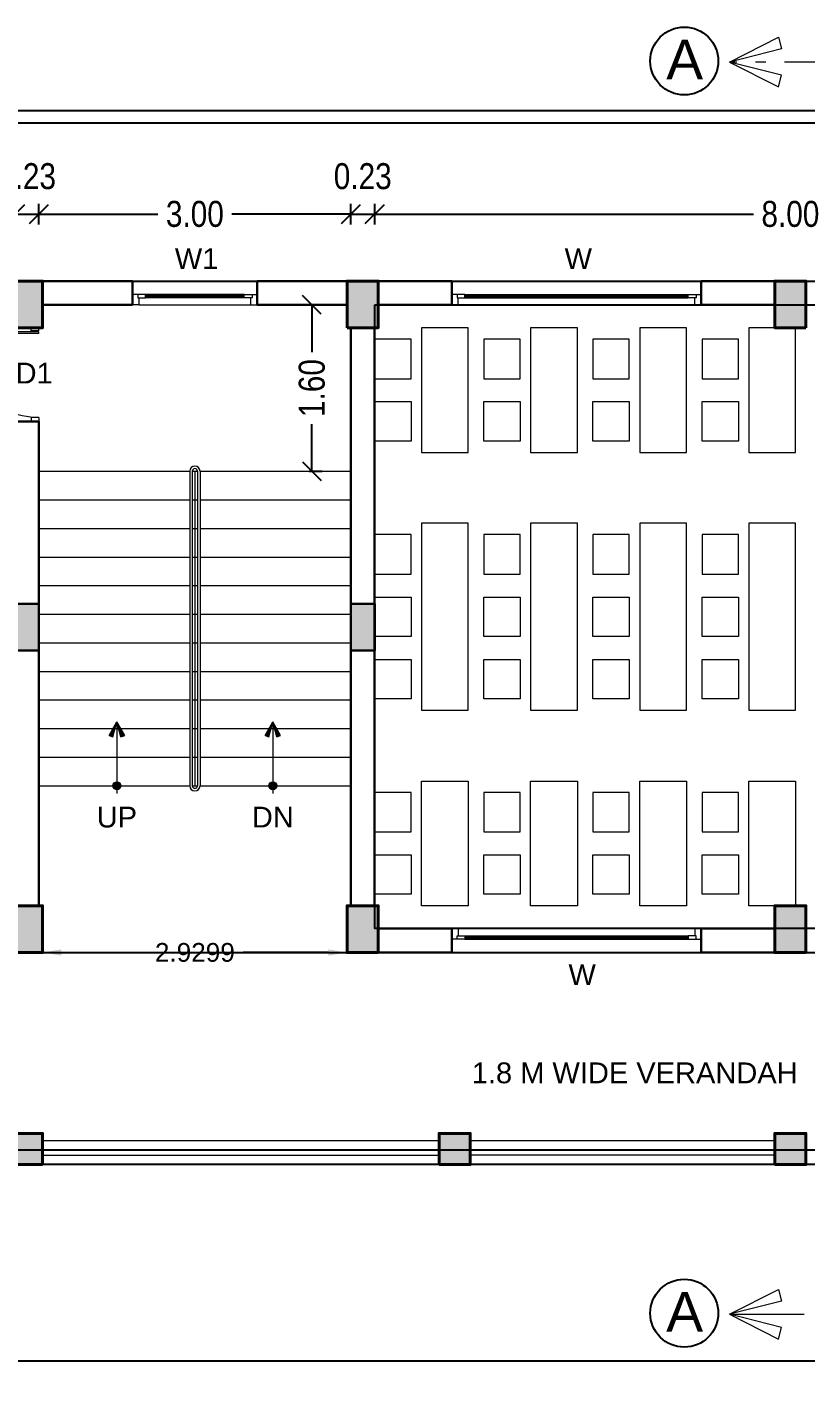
# Model space of a CAD drawing. Header units: metres. Extents: x 2792 to 3145, y -72 to 111.
# Drawn here: x 3005.21 to 3012.7, y -52.47 to -39.48 of the extents above; entities that cross this region are included whole.
import ezdxf
from ezdxf.enums import TextEntityAlignment as Align

# ---------------------------------------------------------------- set-up
doc = ezdxf.new("R2010")
doc.units = ezdxf.units.M
doc.header["$MEASUREMENT"] = 0
doc.header["$PDMODE"] = 35
doc.linetypes.add('ACAD_ISO12W100', pattern=[21, 12, -3, 0, -3, 0, -3])
for name, color, linetype, lineweight in [('BEAM', 4, 'Continuous', 30), ('Col', 2, 'Continuous', 40), ('column', 6, 'Continuous', 9), ('DIM', 7, 'Continuous', 18), ('El', 9, 'Continuous', 20), ('Frame', 11, 'Continuous', 20), ('Furn', 80, 'Continuous', 0), ('JOI', 4, 'Continuous', 20), ('SECTION LINE', 1, 'ACAD_ISO12W100', 0), ('Stair', 52, 'Continuous', 18), ('Text', 7, 'Continuous', 5), ('WALL', 7, 'Continuous', 30)]:
    doc.layers.add(name, color=color, linetype=linetype, lineweight=lineweight)
for name, color, linetype in [('BLK_1_FLR_1_ EXIT_WIDTH_ STAIR', 1, 'Continuous'), ('BLK_1_FLR_1_BLT_UP_AREA', 44, 'Continuous'), ('BLK_1_FLR_1_CARPET_AREA', 56, 'Continuous'), ('BLK_1_FLR_1_REGULAR_ROOM_1', 3, 'Continuous'), ('WIN', 2, 'Continuous')]:
    doc.layers.add(name, color=color, linetype=linetype)
doc.styles.add('SKR', font='ARIALN.TTF')
doc.styles.get("Standard").update_dxf_attribs({"font": 'arial.ttf'})
doc.styles.add('THILAK', font='arial.ttf', dxfattribs={"height": 8.5})
doc.dimstyles.new('SKR', dxfattribs={"dimtxt": 0.25, "dimasz": 0.18, "dimexe": 0.1, "dimexo": 0.0625, "dimgap": 0.09, "dimtad": 0, "dimzin": 0, "dimdsep": 46, "dimtxsty": 'SKR', "dimblk": 'OBLIQUE', "dimcen": 0.09, "dimclrd": 8, "dimclre": 8, "dimadec": 0, "dimazin": 0, "dimtfac": 1, "dimtofl": 0, "dimtmove": 2, "dimatfit": 3, "dimfxl": 0, "dimtolj": 1, "dimtzin": 0, "dimarcsym": 0})
doc.dimstyles.get("Standard").update_dxf_attribs({"dimtxt": 0.18, "dimasz": 0.18, "dimexe": 0.18, "dimexo": 0.0625, "dimgap": 0.09, "dimtad": 0, "dimtih": 1, "dimtoh": 1, "dimdec": 4, "dimzin": 0, "dimdsep": 46, "dimtxsty": 'Standard', "dimcen": 0.09, "dimadec": 0, "dimazin": 0, "dimtfac": 1, "dimtdec": 4, "dimtofl": 0, "dimtmove": 0, "dimatfit": 3, "dimfxl": 0, "dimtolj": 1, "dimtzin": 0, "dimarcsym": 0})

# ---------------------------------------------------------------- blocks, each defined once
blk = doc.blocks.new('Z$W@#478')
h = blk.add_hatch(color=256)
h.paths.add_polyline_path([(0, 0), (0.5, -0.866), (0.259, -0.966)])
h.paths.add_polyline_path([(-0.5, -0.866), (-0.259, -0.966), (0, 0)])
for p, q in [((-0.5, -0.866), (0, 0)), ((-0.259, -0.966), (0, 0)), ((0.5, -0.866), (0, 0)), ((0.259, -0.966), (0, 0)), ((-0.5, -0.866), (-0.259, -0.966)), ((0.259, -0.966), (0.5, -0.866))]:
    blk.add_line(p, q)
blk = doc.blocks.new('A$C7F851B0A')
for p, q in [((1.5, 0), (1.5, 32.24)), ((2.25, 0), (2.25, 32.25)), ((1.2, 3), (0, 3)), ((0, 0), (0, 3)), ((1.2, 0), (0, 0)), ((1.2, 0), (1.2, 3)), ((2.25, 0), (1.5, 0)), ((34.5, 0), (34.5, 3)), ((34.5, 3), (36, 3)), ((34.5, 0), (36, 0)), ((36, 0), (36, 3))]:
    blk.add_line(p, q)
blk.add_arc((2.25, 0), 32.25, 0, 91.3326)
blk = doc.blocks.new('_Oblique')
at = {"color": 0, "linetype": 'ByBlock', "lineweight": -2}
blk.add_line((-0.5, -0.5), (0.5, 0.5), dxfattribs=at)
blk = doc.blocks.new('*D74')
at = {"layer": 'Defpoints', "color": 0}
for p in [(3001.728, -49.473), (3056.298, -49.473), (3056.298, -52.308)]:
    blk.add_point(p, dxfattribs=at)
at = {"layer": 'DIM', "color": 8, "lineweight": -2}
for p, q in [((3001.728, -52.208), (3001.728, -52.408)), ((3056.298, -52.208), (3056.298, -52.408)), ((3001.728, -52.308), (3028.577, -52.308)), ((3056.298, -52.308), (3029.449, -52.308))]:
    blk.add_line(p, q, dxfattribs=at)
at = {"layer": 'DIM', "color": 8, "lineweight": -2, "xscale": 0.18, "yscale": 0.18, "zscale": 0.18, "rotation": 180}
blk.add_blockref('_Oblique', (3001.728, -52.308), dxfattribs=at)
at = {"layer": 'DIM', "color": 8, "lineweight": -2, "xscale": 0.18, "yscale": 0.18, "zscale": 0.18}
blk.add_blockref('_Oblique', (3056.298, -52.308), dxfattribs=at)
at = {"layer": 'DIM', "color": 0, "insert": (3029.013, -52.308), "char_height": 0.25, "attachment_point": 5, "style": 'SKR'}
blk.add_mtext('\\A1;54.57', dxfattribs=at)
blk = doc.blocks.new('*D77')
at = {"layer": 'Defpoints', "color": 0}
for p in [(3005.323, -41.275), (3005.093, -43.423), (3005.323, -43.467)]:
    blk.add_point(p, dxfattribs=at)
at = {"layer": 'DIM', "color": 8, "lineweight": -2}
for p, q in [((3005.093, -41.375), (3005.093, -41.175)), ((3005.323, -41.375), (3005.323, -41.175)), ((3005.093, -41.275), (3005.323, -41.275))]:
    blk.add_line(p, q, dxfattribs=at)
at = {"layer": 'DIM', "color": 8, "lineweight": -2, "xscale": 0.18, "yscale": 0.18, "zscale": 0.18, "rotation": 180}
blk.add_blockref('_Oblique', (3005.093, -41.275), dxfattribs=at)
at = {"layer": 'DIM', "color": 8, "lineweight": -2, "xscale": 0.18, "yscale": 0.18, "zscale": 0.18}
blk.add_blockref('_Oblique', (3005.323, -41.275), dxfattribs=at)
at = {"layer": 'DIM', "color": 0, "insert": (3005.208, -40.912), "char_height": 0.25, "attachment_point": 5, "style": 'SKR'}
blk.add_mtext('\\A1;0.23', dxfattribs=at)
blk = doc.blocks.new('*D78')
at = {"layer": 'Defpoints', "color": 0}
for p in [(3008.323, -41.275), (3008.323, -42.575), (3005.323, -43.467)]:
    blk.add_point(p, dxfattribs=at)
at = {"layer": 'DIM', "color": 8, "lineweight": -2}
for p, q in [((3005.323, -41.375), (3005.323, -41.175)), ((3008.323, -41.375), (3008.323, -41.175)), ((3005.323, -41.275), (3006.467, -41.275)), ((3008.323, -41.275), (3007.179, -41.275))]:
    blk.add_line(p, q, dxfattribs=at)
at = {"layer": 'DIM', "color": 8, "lineweight": -2, "xscale": 0.18, "yscale": 0.18, "zscale": 0.18, "rotation": 180}
blk.add_blockref('_Oblique', (3005.323, -41.275), dxfattribs=at)
at = {"layer": 'DIM', "color": 8, "lineweight": -2, "xscale": 0.18, "yscale": 0.18, "zscale": 0.18}
blk.add_blockref('_Oblique', (3008.323, -41.275), dxfattribs=at)
at = {"layer": 'DIM', "color": 0, "insert": (3006.823, -41.275), "char_height": 0.25, "attachment_point": 5, "style": 'SKR'}
blk.add_mtext('\\A1;3.00', dxfattribs=at)
blk = doc.blocks.new('*D79')
at = {"layer": 'Defpoints', "color": 0}
for p in [(3008.553, -41.275), (3008.323, -42.575), (3008.553, -42.566)]:
    blk.add_point(p, dxfattribs=at)
at = {"layer": 'DIM', "color": 8, "lineweight": -2}
for p, q in [((3008.323, -41.375), (3008.323, -41.175)), ((3008.553, -41.375), (3008.553, -41.175)), ((3008.323, -41.275), (3008.553, -41.275))]:
    blk.add_line(p, q, dxfattribs=at)
at = {"layer": 'DIM', "color": 8, "lineweight": -2, "xscale": 0.18, "yscale": 0.18, "zscale": 0.18, "rotation": 180}
blk.add_blockref('_Oblique', (3008.323, -41.275), dxfattribs=at)
at = {"layer": 'DIM', "color": 8, "lineweight": -2, "xscale": 0.18, "yscale": 0.18, "zscale": 0.18}
blk.add_blockref('_Oblique', (3008.553, -41.275), dxfattribs=at)
at = {"layer": 'DIM', "color": 0, "insert": (3008.438, -40.912), "char_height": 0.25, "attachment_point": 5, "style": 'SKR'}
blk.add_mtext('\\A1;0.23', dxfattribs=at)
blk = doc.blocks.new('*D80')
at = {"layer": 'Defpoints', "color": 0}
for p in [(3016.553, -41.275), (3008.553, -42.566), (3016.553, -42.72)]:
    blk.add_point(p, dxfattribs=at)
at = {"layer": 'DIM', "color": 8, "lineweight": -2}
for p, q in [((3008.553, -41.375), (3008.553, -41.175)), ((3016.553, -41.375), (3016.553, -41.175)), ((3008.553, -41.275), (3012.197, -41.275)), ((3016.553, -41.275), (3012.909, -41.275))]:
    blk.add_line(p, q, dxfattribs=at)
at = {"layer": 'DIM', "color": 8, "lineweight": -2, "xscale": 0.18, "yscale": 0.18, "zscale": 0.18, "rotation": 180}
blk.add_blockref('_Oblique', (3008.553, -41.275), dxfattribs=at)
at = {"layer": 'DIM', "color": 8, "lineweight": -2, "xscale": 0.18, "yscale": 0.18, "zscale": 0.18}
blk.add_blockref('_Oblique', (3016.553, -41.275), dxfattribs=at)
at = {"layer": 'DIM', "color": 0, "insert": (3012.553, -41.275), "char_height": 0.25, "attachment_point": 5, "style": 'SKR'}
blk.add_mtext('\\A1;8.00', dxfattribs=at)
blk = doc.blocks.new('*D92')
at = {"layer": 'Defpoints', "color": 0}
for p in [(3056.263, -40.398), (3001.693, -42.601), (3056.263, -42.601)]:
    blk.add_point(p, dxfattribs=at)
at = {"layer": 'DIM', "color": 8, "lineweight": -2}
for p, q in [((3001.693, -40.498), (3001.693, -40.298)), ((3001.693, -40.398), (3028.542, -40.398)), ((3056.263, -40.398), (3029.414, -40.398)), ((3056.263, -40.498), (3056.263, -40.298))]:
    blk.add_line(p, q, dxfattribs=at)
at = {"layer": 'DIM', "color": 8, "lineweight": -2, "xscale": 0.18, "yscale": 0.18, "zscale": 0.18, "rotation": 180}
blk.add_blockref('_Oblique', (3001.693, -40.398), dxfattribs=at)
at = {"layer": 'DIM', "color": 8, "lineweight": -2, "xscale": 0.18, "yscale": 0.18, "zscale": 0.18}
blk.add_blockref('_Oblique', (3056.263, -40.398), dxfattribs=at)
at = {"layer": 'DIM', "color": 0, "insert": (3028.978, -40.398), "char_height": 0.25, "attachment_point": 5, "style": 'SKR'}
blk.add_mtext('\\A1;54.57', dxfattribs=at)
blk = doc.blocks.new('*D94')
at = {"layer": 'Defpoints', "color": 0}
for p in [(3055.783, -48.264), (3056.784, -48.264), (2990.396, -48.379)]:
    blk.add_point(p, dxfattribs=at)
at = {"layer": 'DIM', "color": 8, "lineweight": -2}
for p, q in [((3056.784, -48.264), (3056.784, -48.084)), ((3056.684, -48.264), (3056.884, -48.264)), ((3056.684, -48.379), (3056.884, -48.379)), ((3056.784, -48.379), (3056.784, -48.559))]:
    blk.add_line(p, q, dxfattribs=at)
at = {"layer": 'DIM', "color": 8, "lineweight": -2, "xscale": 0.18, "yscale": 0.18, "zscale": 0.18}
for p, rotation in [((3056.784, -48.264), 270), ((3056.784, -48.379), 90)]:
    blk.add_blockref('_Oblique', p, dxfattribs=dict(at, rotation=rotation))
at = {"layer": 'DIM', "color": 0, "insert": (3057.086, -48.322), "char_height": 0.25, "attachment_point": 5, "rotation": 90, "style": 'SKR'}
blk.add_mtext('\\A1;0.12', dxfattribs=at)
blk = doc.blocks.new('*D97')
at = {"layer": 'Defpoints', "color": 0}
for p in [(3007.861, -42.149), (3007.861, -43.749), (3007.949, -43.749)]:
    blk.add_point(p, dxfattribs=at)
at = {"layer": 'DIM', "color": 8, "lineweight": -2}
for p, q in [((3007.923, -42.149), (3008.049, -42.149)), ((3007.949, -42.149), (3007.949, -42.603)), ((3007.949, -43.749), (3007.949, -43.295)), ((3007.923, -43.749), (3008.049, -43.749))]:
    blk.add_line(p, q, dxfattribs=at)
at = {"layer": 'DIM', "color": 8, "lineweight": -2, "xscale": 0.18, "yscale": 0.18, "zscale": 0.18}
for p, rotation in [((3007.949, -42.149), 90), ((3007.949, -43.749), 270)]:
    blk.add_blockref('_Oblique', p, dxfattribs=dict(at, rotation=rotation))
at = {"layer": 'DIM', "color": 0, "insert": (3007.949, -42.949), "char_height": 0.25, "attachment_point": 5, "rotation": 90, "style": 'SKR'}
blk.add_mtext('\\A1;1.60', dxfattribs=at)
blk = doc.blocks.new('*D110')
at = {"layer": 'Defpoints', "color": 0}
for p in [(3056.333, -40.278), (3001.728, -42.642), (3056.333, -42.642)]:
    blk.add_point(p, dxfattribs=at)
at = {"layer": 'DIM', "color": 8, "lineweight": -2}
for p, q in [((3001.728, -40.378), (3001.728, -40.178)), ((3001.728, -40.278), (3028.614, -40.278)), ((3056.333, -40.278), (3029.447, -40.278)), ((3056.333, -40.378), (3056.333, -40.178))]:
    blk.add_line(p, q, dxfattribs=at)
at = {"layer": 'DIM', "color": 8, "lineweight": -2, "xscale": 0.18, "yscale": 0.18, "zscale": 0.18, "rotation": 180}
blk.add_blockref('_Oblique', (3001.728, -40.278), dxfattribs=at)
at = {"layer": 'DIM', "color": 8, "lineweight": -2, "xscale": 0.18, "yscale": 0.18, "zscale": 0.18}
blk.add_blockref('_Oblique', (3056.333, -40.278), dxfattribs=at)
at = {"layer": 'DIM', "color": 0, "insert": (3029.03, -40.278), "char_height": 0.25, "attachment_point": 5, "style": 'SKR'}
blk.add_mtext('\\A1;54.61', dxfattribs=at)
blk = doc.blocks.new('C')
at = {"layer": 'column'}
blk.add_hatch(color=2, dxfattribs=at).paths.add_polyline_path([(0, -450), (300, -450), (300, 0), (0, 0)])
at = {"layer": 'column', "color": 6}
blk.add_lwpolyline([(0, -450), (300, -450), (300, 0), (0, 0)], close=True, dxfattribs=at)
blk = doc.blocks.new('C2')
at = {"layer": 'BEAM'}
blk.add_hatch(color=2, dxfattribs=at).paths.add_polyline_path([(230, 0), (0, 0), (0, -450), (230, -450)])
at = {"layer": 'BEAM', "color": 6}
blk.add_lwpolyline([(0, -450), (230, -450), (230, 0), (0, 0)], close=True, dxfattribs=at)
blk = doc.blocks.new('C3')
at = {"layer": 'column'}
blk.add_hatch(color=2, dxfattribs=at).paths.add_polyline_path([(300, -300), (300, 0), (0, 0), (0, -300)])
at = {"layer": 'column', "color": 6}
blk.add_lwpolyline([(0, -300), (300, -300), (300, 0), (0, 0)], close=True, dxfattribs=at)
blk = doc.blocks.new('*D255')
at = {"layer": 'BLK_1_FLR_1_ EXIT_WIDTH_ STAIR', "color": 0, "lineweight": -2}
for p, q in [((3005.358, -48.379), (3005.358, -48.199)), ((3008.288, -48.379), (3008.288, -48.199)), ((3005.538, -48.379), (3006.358, -48.379)), ((3008.108, -48.379), (3007.288, -48.379))]:
    blk.add_line(p, q, dxfattribs=at)
at = {"layer": 'BLK_1_FLR_1_ EXIT_WIDTH_ STAIR', "color": 0}
for points in [[(3005.538, -48.349), (3005.538, -48.409), (3005.358, -48.379)], [(3008.108, -48.349), (3008.108, -48.409), (3008.288, -48.379)]]:
    blk.add_solid(points, dxfattribs=at)
at = {"layer": 'Defpoints', "color": 0}
for p in [(3005.358, -48.379), (3005.358, -48.379), (3008.288, -48.379)]:
    blk.add_point(p, dxfattribs=at)
at = {"layer": 'BLK_1_FLR_1_ EXIT_WIDTH_ STAIR', "color": 0, "insert": (3006.823, -48.379), "char_height": 0.18, "attachment_point": 5}
blk.add_mtext('\\A1;2.9299', dxfattribs=at)

msp = doc.modelspace()

# ---------------------------------------------------------------- hatches: boundary and pattern name
at = {"layer": 'DIM'}
h = msp.add_hatch(color=256, dxfattribs=at)
h.paths.add_polyline_path([(3006.07292, -46.73579, -0.41421356), (3006.11125, -46.77412), (3006.07292, -46.77412)])
h.paths.add_polyline_path([(3006.07292, -46.73579), (3006.07292, -46.77412), (3006.03458, -46.77412, -0.41421356)])
h.paths.add_polyline_path([(3006.03458, -46.77412), (3006.07292, -46.77412), (3006.07292, -46.81245, -0.41421356)])
h.paths.add_polyline_path([(3006.07292, -46.77412), (3006.11125, -46.77412, -0.41421356), (3006.07292, -46.81245)])
h = msp.add_hatch(color=256, dxfattribs=at)
h.paths.add_polyline_path([(3007.57292, -46.73579, -0.41421356), (3007.61125, -46.77412), (3007.57292, -46.77412)])
h.paths.add_polyline_path([(3007.57292, -46.73579), (3007.57292, -46.77412), (3007.53458, -46.77412, -0.41421356)])
h.paths.add_polyline_path([(3007.53458, -46.77412), (3007.57292, -46.77412), (3007.57292, -46.81245, -0.41421356)])
h.paths.add_polyline_path([(3007.57292, -46.77412), (3007.61125, -46.77412, -0.41421356), (3007.57292, -46.81245)])

# ---------------------------------------------------------------- linework, layer by layer
at = {"color": 2, "linetype": 'ByBlock', "ltscale": 0.05}
for centre in [(3011.5319, -39.80251), (3011.5319, -51.84877)]:
    msp.add_circle(centre, 0.32691, dxfattribs=at)
at = {"layer": 'BLK_1_FLR_1_BLT_UP_AREA', "color": 24}
msp.add_lwpolyline([(3001.72792, -41.91912), (3056.29792, -41.91912), (3056.29792, -50.41912), (3001.72792, -50.41912)], close=True, dxfattribs=at)
at = {"layer": 'BLK_1_FLR_1_CARPET_AREA', "color": 24}
for points in [[(3008.55291, -42.14912), (3016.55288, -42.14912), (3016.55288, -48.14912), (3008.55291, -48.14912)], [(3001.95792, -48.37912), (3056.06792, -48.37912), (3056.06792, -50.27912), (3001.95792, -50.27912)]]:
    msp.add_lwpolyline(points, close=True, dxfattribs=at)
at = {"layer": 'BLK_1_FLR_1_REGULAR_ROOM_1', "color": 3}
msp.add_lwpolyline([(3008.55291, -42.14912), (3049.47292, -42.14912), (3049.47292, -48.14912), (3008.55291, -48.14912)], close=True, dxfattribs=at)
at = {"layer": 'Col'}
for points in [[(3005.05792, -42.36912), (3005.35792, -42.36912), (3005.35792, -41.91912), (3005.05792, -41.91912)], [(3008.28792, -42.36912), (3008.58792, -42.36912), (3008.58792, -41.91912), (3008.28792, -41.91912)], [(3012.70287, -42.36912), (3012.40287, -42.36912), (3012.40287, -41.91912), (3012.70287, -41.91912)], [(3005.05792, -47.92912), (3005.35792, -47.92912), (3005.35792, -48.37912), (3005.05792, -48.37912)], [(3008.58791, -48.37912), (3008.28791, -48.37912), (3008.28791, -47.92912), (3008.58791, -47.92912)], [(3012.70286, -48.37912), (3012.40286, -48.37912), (3012.40286, -47.92912), (3012.70286, -47.92912)], [(3005.35792, -50.41912), (3005.05792, -50.41912), (3005.05792, -50.11912), (3005.35792, -50.11912)], [(3009.17292, -50.41912), (3009.47292, -50.41912), (3009.47292, -50.11912), (3009.17292, -50.11912)], [(3012.40292, -50.41912), (3012.70292, -50.41912), (3012.70292, -50.11912), (3012.40292, -50.11912)]]:
    msp.add_lwpolyline(points, close=True, dxfattribs=at)
at = {"layer": 'DIM'}
for p, q in [((3006.07292, -46.16018), (3006.07292, -46.85079)), ((3007.57292, -46.16018), (3007.57292, -46.85079))]:
    msp.add_line(p, q, dxfattribs=at)
for centre in [(3006.07292, -46.77412), (3007.57292, -46.77412)]:
    msp.add_circle(centre, 0.03833, dxfattribs=at)
at = {"layer": 'El'}
for p, q in [((3006.22291, -41.91912), (3007.42291, -41.91912)), ((3011.69536, -41.91912), (3009.29536, -41.91912)), ((3007.29791, -42.04912), (3006.34791, -42.04912)), ((3007.29791, -42.08037), (3006.34791, -42.08037)), ((3007.42291, -42.04912), (3007.42291, -42.04912)), ((3009.42036, -42.04912), (3011.57036, -42.04912)), ((3009.42036, -42.08037), (3011.57036, -42.08037)), ((3006.28541, -42.14912), (3007.36041, -42.14912)), ((3011.63286, -42.14912), (3009.35786, -42.14912)), ((3011.63286, -48.14912), (3009.35786, -48.14912)), ((3009.42036, -48.21787), (3011.57036, -48.21787)), ((3009.42036, -48.24912), (3011.57036, -48.24912)), ((3011.69536, -48.37912), (3009.29536, -48.37912)), ((3009.17292, -50.18912), (3005.35792, -50.18912)), ((3012.40292, -50.18912), (3009.47292, -50.18912)), ((3009.17292, -50.41912), (3005.35792, -50.41912)), ((3012.40292, -50.41912), (3009.47292, -50.41912))]:
    msp.add_line(p, q, dxfattribs=at)
at = {"layer": 'Frame'}
for p, q in [((3006.34791, -42.04912), (3006.22291, -42.04912)), ((3006.27291, -42.04912), (3006.27291, -42.08037)), ((3006.27291, -42.08037), (3006.34791, -42.08037)), ((3006.28541, -42.14912), (3006.28541, -42.08037)), ((3006.34791, -42.08037), (3006.34791, -42.04912)), ((3007.29791, -42.08037), (3007.29791, -42.04912)), ((3007.29791, -42.04912), (3007.42291, -42.04912)), ((3007.37291, -42.08037), (3007.29791, -42.08037)), ((3007.36041, -42.14912), (3007.36041, -42.08037)), ((3007.37291, -42.04912), (3007.37291, -42.08037)), ((3009.42036, -42.04912), (3009.29536, -42.04912)), ((3009.34536, -42.04912), (3009.34536, -42.08037)), ((3009.34536, -42.08037), (3009.42036, -42.08037)), ((3009.35786, -42.14912), (3009.35786, -42.08037)), ((3009.42036, -42.08037), (3009.42036, -42.04912)), ((3011.57036, -42.08037), (3011.57036, -42.04912)), ((3011.57036, -42.04912), (3011.69536, -42.04912)), ((3011.64536, -42.08037), (3011.57036, -42.08037)), ((3011.63286, -42.14912), (3011.63286, -42.08037)), ((3011.64536, -42.04912), (3011.64536, -42.08037)), ((3006.28541, -42.14912), (3006.22291, -42.14912)), ((3007.36041, -42.14912), (3007.42291, -42.14912)), ((3009.35786, -42.14912), (3009.29536, -42.14912)), ((3011.63286, -42.14912), (3011.69536, -42.14912)), ((3009.35786, -48.14912), (3009.29536, -48.14912)), ((3009.35786, -48.14912), (3009.35786, -48.21787)), ((3011.63286, -48.14912), (3011.63286, -48.21787)), ((3011.63286, -48.14912), (3011.69536, -48.14912)), ((3009.42036, -48.24912), (3009.29536, -48.24912)), ((3009.34536, -48.24912), (3009.34536, -48.21787)), ((3009.34536, -48.21787), (3009.42036, -48.21787)), ((3009.42036, -48.21787), (3009.42036, -48.24912)), ((3011.57036, -48.21787), (3011.57036, -48.24912)), ((3011.64536, -48.21787), (3011.57036, -48.21787)), ((3011.57036, -48.24912), (3011.69536, -48.24912)), ((3011.64536, -48.24912), (3011.64536, -48.21787)), ((3005.35792, -50.27912), (3009.17292, -50.27912)), ((3012.40292, -50.27912), (3009.47292, -50.27912)), ((3005.35792, -50.32912), (3009.17292, -50.32912)), ((3012.40292, -50.32912), (3009.47292, -50.32912))]:
    msp.add_line(p, q, dxfattribs=at)
at = {"layer": 'Frame', "ltscale": 20}
for p, q in [((3006.77292, -43.74912), (3006.77292, -46.77412)), ((3006.79792, -43.74912), (3006.79792, -46.77412)), ((3006.84792, -43.74912), (3006.84792, -46.77412)), ((3006.87292, -43.74912), (3006.87292, -46.77412))]:
    msp.add_line(p, q, dxfattribs=at)
for centre, radius, start, end in [((3006.82292, -43.74912), 0.05, 0, 180), ((3006.82292, -43.74912), 0.025, 0, 180), ((3006.82292, -46.77412), 0.05, 180, 0), ((3006.82292, -46.77412), 0.025, 180, 0)]:
    msp.add_arc(centre, radius, start, end, dxfattribs=at)
at = {"layer": 'Furn'}
for points in [[(3008.90286, -42.47912), (3008.55286, -42.47912), (3008.55286, -42.85912), (3008.90286, -42.85912)], [(3009.00286, -42.36912), (3009.00286, -43.56912), (3009.45286, -43.56912), (3009.45286, -42.36912)], [(3009.95286, -42.47912), (3009.60286, -42.47912), (3009.60286, -42.85912), (3009.95286, -42.85912)], [(3010.05286, -42.36912), (3010.05286, -43.56912), (3010.50286, -43.56912), (3010.50286, -42.36912)], [(3011.00286, -42.47912), (3010.65286, -42.47912), (3010.65286, -42.85912), (3011.00286, -42.85912)], [(3011.10286, -42.36912), (3011.10286, -43.56912), (3011.55286, -43.56912), (3011.55286, -42.36912)], [(3012.05286, -42.47912), (3011.70286, -42.47912), (3011.70286, -42.85912), (3012.05286, -42.85912)], [(3012.15286, -42.36912), (3012.15286, -43.56912), (3012.60286, -43.56912), (3012.60286, -42.36912)], [(3008.90286, -43.45912), (3008.55286, -43.45912), (3008.55286, -43.07912), (3008.90286, -43.07912)], [(3009.95286, -43.45912), (3009.60286, -43.45912), (3009.60286, -43.07912), (3009.95286, -43.07912)], [(3011.00286, -43.45912), (3010.65286, -43.45912), (3010.65286, -43.07912), (3011.00286, -43.07912)], [(3012.05286, -43.45912), (3011.70286, -43.45912), (3011.70286, -43.07912), (3012.05286, -43.07912)], [(3009.00286, -44.24912), (3009.00286, -46.04912), (3009.45286, -46.04912), (3009.45286, -44.24912)], [(3010.05286, -44.24912), (3010.05286, -46.04912), (3010.50286, -46.04912), (3010.50286, -44.24912)], [(3011.10286, -44.24912), (3011.10286, -46.04912), (3011.55286, -46.04912), (3011.55286, -44.24912)], [(3012.15286, -44.24912), (3012.15286, -46.04912), (3012.60286, -46.04912), (3012.60286, -44.24912)], [(3008.90286, -44.35912), (3008.55286, -44.35912), (3008.55286, -44.73912), (3008.90286, -44.73912)], [(3009.95286, -44.35912), (3009.60286, -44.35912), (3009.60286, -44.73912), (3009.95286, -44.73912)], [(3011.00286, -44.35912), (3010.65286, -44.35912), (3010.65286, -44.73912), (3011.00286, -44.73912)], [(3012.05286, -44.35912), (3011.70286, -44.35912), (3011.70286, -44.73912), (3012.05286, -44.73912)], [(3008.90286, -45.33912), (3008.55286, -45.33912), (3008.55286, -44.95912), (3008.90286, -44.95912)], [(3009.95286, -45.33912), (3009.60286, -45.33912), (3009.60286, -44.95912), (3009.95286, -44.95912)], [(3011.00286, -45.33912), (3010.65286, -45.33912), (3010.65286, -44.95912), (3011.00286, -44.95912)], [(3012.05286, -45.33912), (3011.70286, -45.33912), (3011.70286, -44.95912), (3012.05286, -44.95912)], [(3008.90286, -45.93912), (3008.55286, -45.93912), (3008.55286, -45.55912), (3008.90286, -45.55912)], [(3009.95286, -45.93912), (3009.60286, -45.93912), (3009.60286, -45.55912), (3009.95286, -45.55912)], [(3011.00286, -45.93912), (3010.65286, -45.93912), (3010.65286, -45.55912), (3011.00286, -45.55912)], [(3012.05286, -45.93912), (3011.70286, -45.93912), (3011.70286, -45.55912), (3012.05286, -45.55912)], [(3009.00286, -47.92912), (3009.00286, -46.72912), (3009.45286, -46.72912), (3009.45286, -47.92912)], [(3010.05286, -47.92912), (3010.05286, -46.72912), (3010.50286, -46.72912), (3010.50286, -47.92912)], [(3011.10286, -47.92912), (3011.10286, -46.72912), (3011.55286, -46.72912), (3011.55286, -47.92912)], [(3012.15286, -47.92912), (3012.15286, -46.72912), (3012.60286, -46.72912), (3012.60286, -47.92912)], [(3008.90286, -46.83912), (3008.55286, -46.83912), (3008.55286, -47.21912), (3008.90286, -47.21912)], [(3009.95286, -46.83912), (3009.60286, -46.83912), (3009.60286, -47.21912), (3009.95286, -47.21912)], [(3011.00286, -46.83912), (3010.65286, -46.83912), (3010.65286, -47.21912), (3011.00286, -47.21912)], [(3012.05286, -46.83912), (3011.70286, -46.83912), (3011.70286, -47.21912), (3012.05286, -47.21912)], [(3008.90286, -47.81912), (3008.55286, -47.81912), (3008.55286, -47.43912), (3008.90286, -47.43912)], [(3009.95286, -47.81912), (3009.60286, -47.81912), (3009.60286, -47.43912), (3009.95286, -47.43912)], [(3011.00286, -47.81912), (3010.65286, -47.81912), (3010.65286, -47.43912), (3011.00286, -47.43912)], [(3012.05286, -47.81912), (3011.70286, -47.81912), (3011.70286, -47.43912), (3012.05286, -47.43912)]]:
    msp.add_lwpolyline(points, close=True, dxfattribs=at)
at = {"layer": 'SECTION LINE', "color": 2, "ltscale": 0.05}
for p, q in [((3011.96587, -39.81317), (3012.43962, -39.57403)), ((3012.43962, -39.57403), (3012.46698, -39.68629)), ((3012.46698, -39.68629), (3011.96587, -39.81317)), ((3011.96587, -39.81317), (3012.43962, -40.05232)), ((3012.46698, -39.94005), (3011.96587, -39.81317)), ((3012.43962, -40.05232), (3012.46698, -39.94005)), ((3011.96587, -51.85943), (3012.43962, -51.62029)), ((3012.43962, -51.62029), (3012.46698, -51.73255)), ((3012.46698, -51.73255), (3011.96587, -51.85943)), ((3011.96587, -51.85943), (3012.43962, -52.09857)), ((3012.46698, -51.98631), (3011.96587, -51.85943)), ((3012.43962, -52.09857), (3012.46698, -51.98631))]:
    msp.add_line(p, q, dxfattribs=at)
at = {"layer": 'SECTION LINE', "color": 2, "ltscale": 0.06}
msp.add_lwpolyline([(3011.96587, -51.85943), (3013.21709, -51.85943), (3013.21709, -39.81317), (3011.96587, -39.81317)], dxfattribs=at)
at = {"layer": 'Stair', "ltscale": 20}
for p, q in [((3005.32292, -43.74912), (3006.77292, -43.74912)), ((3006.79792, -43.74912), (3006.84792, -43.74912)), ((3006.82292, -43.74912), (3006.82292, -46.77412)), ((3006.87292, -43.74912), (3008.32292, -43.74912)), ((3005.32292, -44.02412), (3006.77292, -44.02412)), ((3006.79792, -44.02412), (3006.84792, -44.02412)), ((3006.87292, -44.02412), (3008.32292, -44.02412)), ((3005.32292, -44.29912), (3006.77292, -44.29912)), ((3006.79792, -44.29912), (3006.84792, -44.29912)), ((3006.87292, -44.29912), (3008.32292, -44.29912)), ((3005.32292, -44.57412), (3006.77292, -44.57412)), ((3006.79792, -44.57412), (3006.84792, -44.57412)), ((3006.87292, -44.57412), (3008.32292, -44.57412)), ((3005.32292, -44.84912), (3006.77292, -44.84912)), ((3006.79792, -44.84912), (3006.84792, -44.84912)), ((3006.87292, -44.84912), (3008.32292, -44.84912)), ((3005.32292, -45.12412), (3006.77292, -45.12412)), ((3006.79792, -45.12412), (3006.84792, -45.12412)), ((3006.87292, -45.12412), (3008.32292, -45.12412)), ((3005.32292, -45.39912), (3006.77292, -45.39912)), ((3006.79792, -45.39912), (3006.84792, -45.39912)), ((3006.87292, -45.39912), (3008.32292, -45.39912)), ((3005.32292, -45.67412), (3006.77292, -45.67412)), ((3006.79792, -45.67412), (3006.84792, -45.67412)), ((3006.87292, -45.67412), (3008.32292, -45.67412)), ((3005.32292, -45.94912), (3006.77292, -45.94912)), ((3006.79792, -45.94912), (3006.84792, -45.94912)), ((3006.87292, -45.94912), (3008.32292, -45.94912)), ((3005.32292, -46.22412), (3006.77292, -46.22412)), ((3006.79792, -46.22412), (3006.84792, -46.22412)), ((3006.87292, -46.22412), (3008.32292, -46.22412)), ((3005.32292, -46.49912), (3006.77292, -46.49912)), ((3006.79792, -46.49912), (3006.84792, -46.49912)), ((3006.87292, -46.49912), (3008.32292, -46.49912)), ((3005.32292, -46.77412), (3006.77292, -46.77412)), ((3006.79792, -46.77412), (3006.84792, -46.77412)), ((3006.87292, -46.77412), (3008.32292, -46.77412))]:
    msp.add_line(p, q, dxfattribs=at)
at = {"layer": 'WALL'}
for p, q in [((3005.35792, -41.91912), (3006.22291, -41.91912)), ((3006.22291, -41.91912), (3006.22291, -42.14912)), ((3007.42291, -41.91912), (3008.28792, -41.91912)), ((3007.42291, -41.91912), (3007.42291, -42.14912)), ((3008.58786, -41.91912), (3009.29536, -41.91912)), ((3009.29536, -42.14912), (3009.29536, -41.91912)), ((3011.69536, -41.91912), (3012.40286, -41.91912)), ((3011.69536, -42.14912), (3011.69536, -41.91912)), ((3005.35791, -42.14912), (3006.22291, -42.14912)), ((3007.42291, -42.14912), (3008.28792, -42.14912)), ((3008.58786, -42.14912), (3009.29536, -42.14912)), ((3011.69536, -42.14912), (3012.40286, -42.14912)), ((3008.3229, -47.92912), (3008.32291, -42.36912)), ((3008.55286, -47.92912), (3008.55286, -42.36912)), ((3005.32292, -43.26912), (3005.09292, -43.26912)), ((3005.32292, -47.92912), (3005.32292, -43.26912)), ((3008.58786, -48.14912), (3009.29536, -48.14912)), ((3009.29536, -48.14912), (3009.29536, -48.37912)), ((3011.69536, -48.14912), (3012.40286, -48.14912)), ((3011.69536, -48.14912), (3011.69536, -48.37912)), ((3008.58786, -48.37912), (3009.29536, -48.37912)), ((3011.69536, -48.37912), (3012.40286, -48.37912))]:
    msp.add_line(p, q, dxfattribs=at)
at = {"layer": 'WIN'}
for p, q in [((3006.34791, -42.06162), (3007.29791, -42.06162)), ((3006.34791, -42.06787), (3007.29791, -42.06787)), ((3011.57036, -42.06162), (3009.42036, -42.06162)), ((3011.57036, -42.06787), (3009.42036, -42.06787)), ((3011.57036, -48.23037), (3009.42036, -48.23037)), ((3011.57036, -48.23662), (3009.42036, -48.23662))]:
    msp.add_line(p, q, dxfattribs=at)

# ---------------------------------------------------------------- block references
at = {"layer": 'BEAM', "color": 4, "xscale": 0.001, "yscale": 0.001, "zscale": 0.001}
for name, p in [('C', (3005.05785, -41.91912)), ('C', (3008.28785, -41.91912)), ('C', (3012.40283, -41.91912)), ('C2', (3005.09292, -45.02497)), ('C2', (3008.32291, -45.02498)), ('C', (3005.05785, -47.92912)), ('C', (3008.28785, -47.92912)), ('C', (3012.40283, -47.92912)), ('C3', (3005.05792, -50.11912)), ('C3', (3009.17292, -50.11912)), ('C3', (3012.40292, -50.11912))]:
    msp.add_blockref(name, p, dxfattribs=at)
at = {"layer": 'DIM', "xscale": 0.15, "yscale": 0.15, "zscale": 0.15}
for p in [(3006.07292, -46.16018), (3007.57292, -46.16018)]:
    msp.add_blockref('Z$W@#478', p, dxfattribs=at)
at = {"layer": 'Frame', "xscale": 0.025, "yscale": -0.025, "zscale": 0.025, "rotation": 270.002597521614}
msp.add_blockref('A$C7F851B0A', (3005.32292, -42.36912), dxfattribs=at)

# ---------------------------------------------------------------- texts
at = {"layer": 'JOI'}
for s, p in [('W1', (3006.83984, -41.70418)), ('W', (3010.51229, -41.70418)), ('D1', (3005.27687, -42.80493)), ('W', (3010.54943, -48.59144))]:
    msp.add_text(s, height=0.2, dxfattribs=at).set_placement(p, align=Align.MIDDLE_CENTER)
at = {"layer": 'SECTION LINE', "color": 2, "ltscale": 0.05, "style": 'THILAK'}
for p in [(3011.35816, -39.97948), (3011.35816, -52.02574)]:
    msp.add_text('A', height=0.38075, dxfattribs=at).set_placement(p)
at = {"layer": 'Text'}
for s, p in [('UP', (3006.07292, -46.97634)), ('DN', (3007.57292, -46.97634))]:
    msp.add_text(s, height=0.2, dxfattribs=at).set_placement(p, align=Align.TOP_CENTER)
msp.add_text('1.8 M WIDE VERANDAH', height=0.2, dxfattribs=at).set_placement((3011.05484, -49.53671), align=Align.MIDDLE_CENTER)

# ---------------------------------------------------------------- dimensions: what is measured, and where the dimension line sits
at = {"layer": 'BLK_1_FLR_1_ EXIT_WIDTH_ STAIR'}
dim = msp.add_aligned_dim(p1=(3008.28785, -48.37912), p2=(3005.35792, -48.37912), distance=0, dimstyle='Standard', override={"dimfxl": 0, "dimfxlon": 1, "dimarcsym": 1}, dxfattribs=at)
dim.commit()
dim.dimension.update_dxf_attribs({"geometry": '*D255', "text_midpoint": (3006.82288, -48.37912)})
at = {"layer": 'DIM'}
for base, p1, p2, picture, middle in [((3056.33298, -40.27813), (3001.72797, -42.64169), (3056.33298, -42.64169), '*D110', (3029.03047, -40.27813)), ((3056.26292, -40.39797), (3001.69291, -42.60096), (3056.26292, -42.60096), '*D92', (3028.97791, -40.39797)), ((3005.32292, -41.27462), (3005.09292, -43.42336), (3005.32292, -43.46662), '*D77', (3005.20792, -40.91198)), ((3008.55286, -41.27462), (3008.32291, -42.57483), (3008.55286, -42.56606), '*D79', (3008.43789, -40.91198)), ((3008.32291, -41.27462), (3005.32292, -43.46662), (3008.32291, -42.57483), '*D78', (3006.82291, -41.27462)), ((3016.55288, -41.27462), (3008.55286, -42.56606), (3016.55288, -42.72048), '*D80', (3012.55287, -41.27462)), ((3056.29792, -52.30804), (3001.72792, -49.47342), (3056.29792, -49.47342), '*D74', (3029.01292, -52.30804))]:
    dim = msp.add_linear_dim(base=base, p1=p1, p2=p2, dimstyle='SKR', override={"dimpost": '\\X'}, dxfattribs=at)
    dim.commit()
    dim.dimension.update_dxf_attribs({"geometry": picture, "text_midpoint": middle})
dim = msp.add_linear_dim(base=(3007.94948, -43.74912), p1=(3007.86079, -42.14912), p2=(3007.86079, -43.74912), angle=90, dimstyle='SKR', override={"dimpost": '\\X'}, dxfattribs=at)
dim.commit()
dim.dimension.update_dxf_attribs({"geometry": '*D97', "text_midpoint": (3007.94948, -42.94912)})
dim = msp.add_linear_dim(base=(3056.7838081986, -48.2641200645), p1=(2990.396008763, -48.3791200645), p2=(3055.7829537095, -48.2641200645), angle=90, dimstyle='SKR', override={"dimpost": '\\X'}, dxfattribs=at)
dim.commit()
dim.dimension.update_dxf_attribs({"geometry": '*D94', "text_midpoint": (3057.0857921655, -48.3216200645), "dimtype": 160})

doc.saveas('drawing.dxf')
